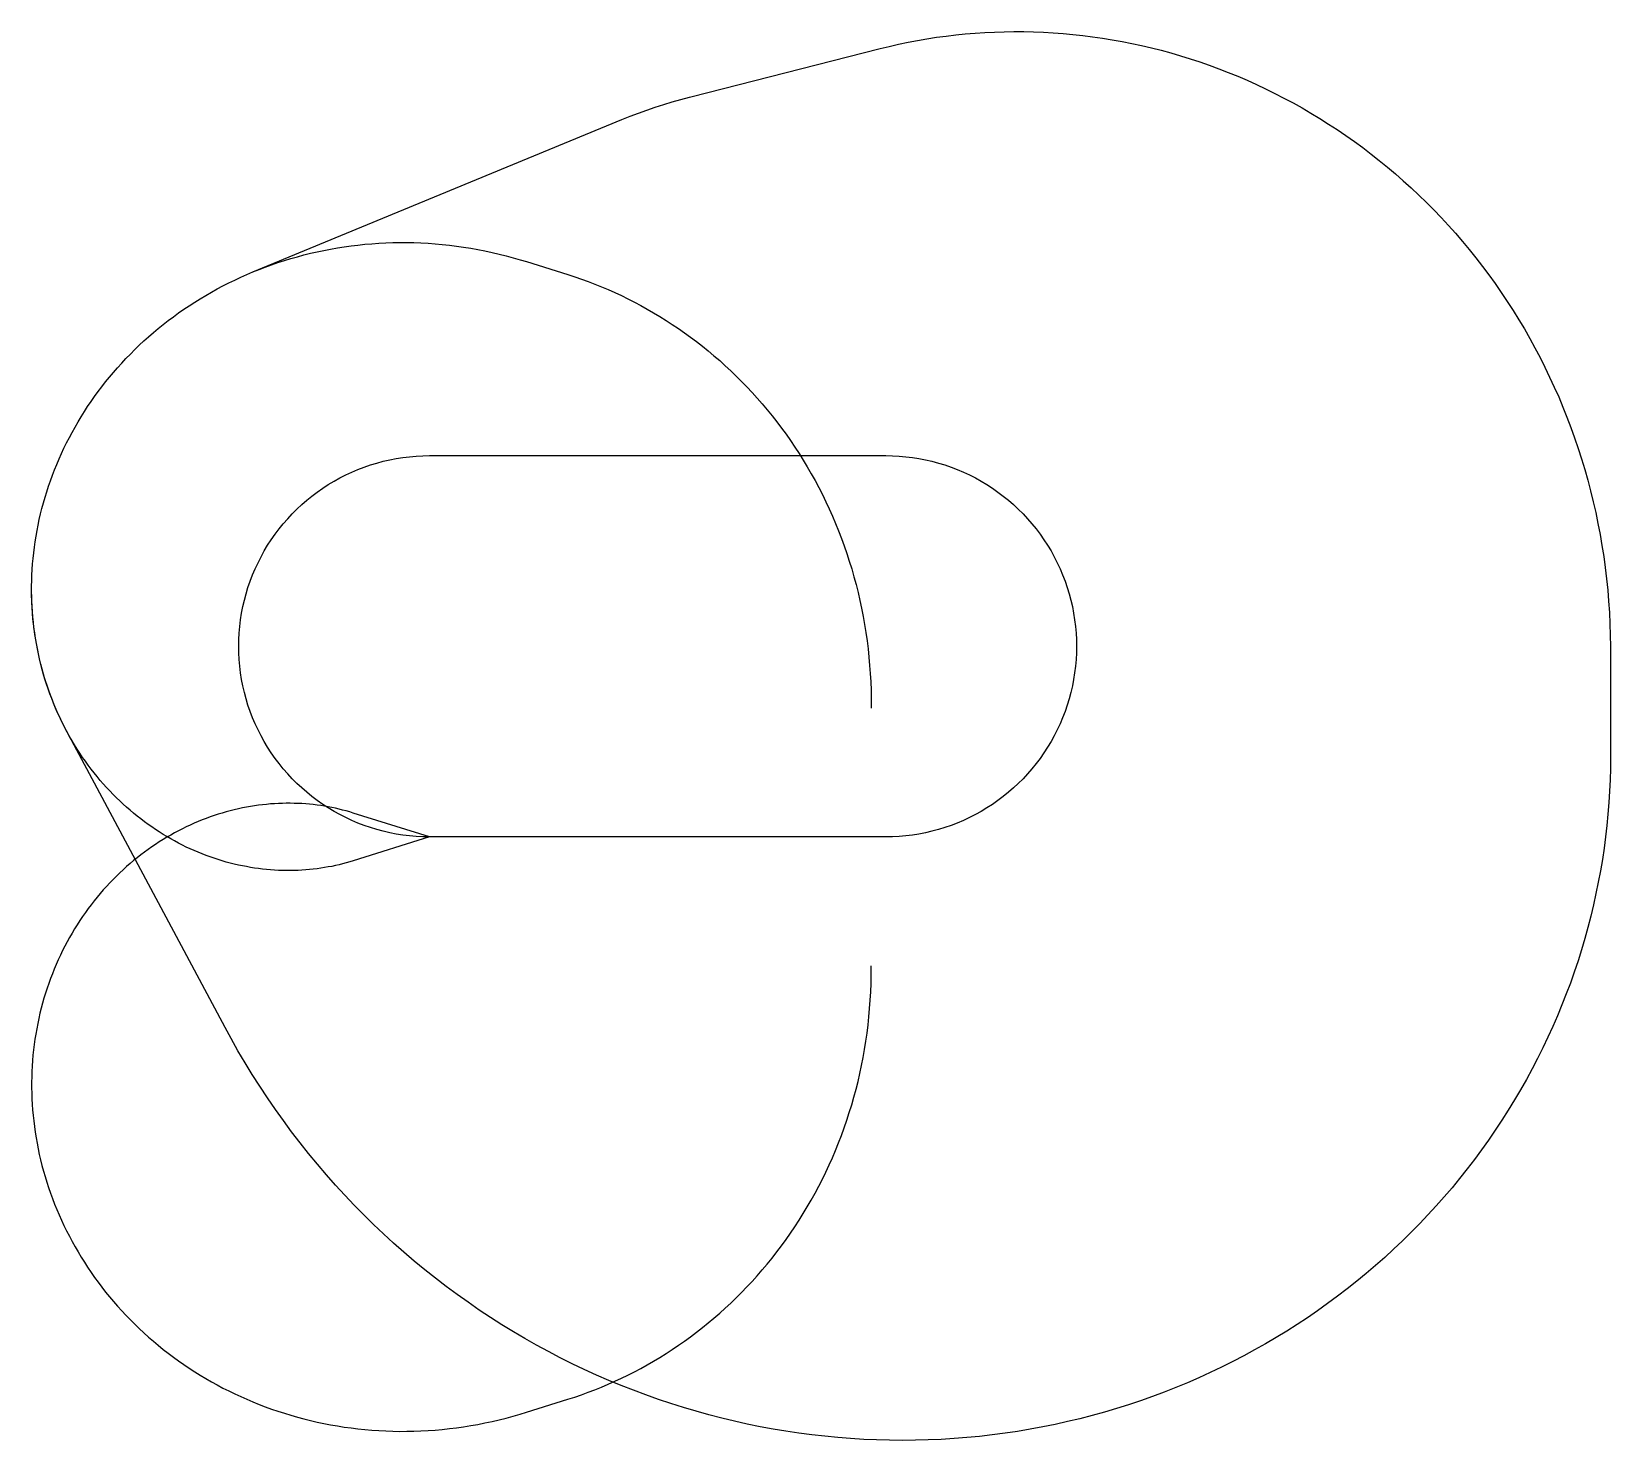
# Model space of a CAD drawing. Header units: metres. Extents: x -5992 to 17790, y -9092 to 12133.
import ezdxf

# ---------------------------------------------------------------- set-up
doc = ezdxf.new("R2010")
doc.units = ezdxf.units.M

msp = doc.modelspace()

# ---------------------------------------------------------------- linework, layer by layer
at = {"layer": 'NorminalTrack', "color": 1}
msp.add_lwpolyline([(0, 0), (0, 0), (-100, 2), (-200, 7), (-300, 16), (-400, 28), (-499, 44), (-597, 63), (-695, 85), (-792, 111), (-888, 141), (-982, 173), (-1076, 209), (-1168, 248), (-1259, 291), (-1348, 336), (-1436, 385), (-1522, 436), (-1606, 491), (-1688, 549), (-1768, 609), (-1846, 672), (-1922, 738), (-1995, 806), (-2066, 877), (-2134, 950), (-2200, 1026), (-2263, 1104), (-2324, 1184), (-2381, 1266), (-2436, 1350), (-2487, 1436), (-2536, 1524), (-2581, 1613), (-2624, 1704), (-2663, 1796), (-2699, 1890), (-2732, 1985), (-2761, 2080), (-2787, 2177), (-2809, 2275), (-2828, 2373), (-2844, 2472), (-2856, 2572), (-2865, 2672), (-2870, 2772), (-2872, 2872), (-2870, 2972), (-2865, 3072), (-2856, 3172), (-2844, 3272), (-2828, 3371), (-2809, 3469), (-2787, 3567), (-2761, 3664), (-2732, 3760), (-2699, 3854), (-2663, 3948), (-2624, 4040), (-2581, 4131), (-2536, 4220), (-2487, 4308), (-2436, 4394), (-2381, 4478), (-2324, 4560), (-2263, 4640), (-2200, 4718), (-2134, 4794), (-2066, 4867), (-1995, 4938), (-1922, 5006), (-1846, 5072), (-1768, 5135), (-1688, 5196), (-1606, 5253), (-1522, 5308), (-1436, 5359), (-1348, 5408), (-1259, 5454), (-1168, 5496), (-1076, 5535), (-982, 5571), (-888, 5604), (-792, 5633), (-695, 5659), (-597, 5681), (-499, 5701), (-400, 5716), (-300, 5728), (-200, 5737), (-100, 5742), (0, 5744), (0, 5744), (6876, 5744), (6876, 5744), (6977, 5742), (7077, 5737), (7177, 5728), (7276, 5716), (7375, 5701), (7473, 5681), (7571, 5659), (7668, 5633), (7764, 5604), (7859, 5571), (7952, 5535), (8045, 5496), (8135, 5454), (8225, 5408), (8312, 5359), (8398, 5308), (8482, 5253), (8565, 5196), (8645, 5135), (8722, 5072), (8798, 5006), (8871, 4938), (8942, 4867), (9011, 4794), (9076, 4718), (9140, 4640), (9200, 4560), (9257, 4478), (9312, 4394), (9364, 4308), (9412, 4220), (9458, 4131), (9500, 4040), (9539, 3948), (9575, 3854), (9608, 3760), (9637, 3664), (9663, 3567), (9686, 3469), (9705, 3371), (9720, 3272), (9733, 3172), (9741, 3072), (9747, 2972), (9748, 2872), (9747, 2772), (9741, 2672), (9733, 2572), (9720, 2472), (9705, 2373), (9686, 2275), (9663, 2177), (9637, 2080), (9608, 1985), (9575, 1890), (9539, 1796), (9500, 1704), (9458, 1613), (9412, 1524), (9364, 1436), (9312, 1350), (9257, 1266), (9200, 1184), (9140, 1104), (9076, 1026), (9011, 950), (8942, 877), (8871, 806), (8798, 738), (8722, 672), (8645, 609), (8565, 549), (8482, 491), (8398, 436), (8312, 385), (8225, 336), (8135, 291), (8045, 248), (7952, 209), (7859, 173), (7764, 141), (7668, 111), (7571, 85), (7473, 63), (7375, 44), (7276, 28), (7177, 16), (7077, 7), (6977, 2), (6876, 0), (0, 0)], dxfattribs=at)
at = {"layer": 'WindSpiral', "color": 5}
for points in [[(0, 0), (-1148, -360), (-1200, -376), (-1252, -391), (-1306, -405), (-1359, -419), (-1414, -431), (-1468, -443), (-1523, -453), (-1579, -463), (-1635, -472), (-1691, -480), (-1748, -487), (-1805, -493), (-1862, -498), (-1920, -502), (-1978, -505), (-2037, -506), (-2096, -507), (-2155, -507), (-2214, -506), (-2273, -504), (-2333, -501), (-2393, -497), (-2453, -491), (-2513, -485), (-2574, -477), (-2634, -469), (-2695, -459), (-2755, -448), (-2816, -437), (-2877, -424), (-2938, -409), (-2998, -394), (-3059, -378), (-3120, -360), (-3181, -342), (-3241, -322), (-3302, -301), (-3362, -279), (-3422, -256), (-3482, -231), (-3542, -206), (-3602, -179), (-3661, -152), (-3720, -123), (-3779, -93), (-3838, -61), (-3896, -29), (-3954, 4), (-4011, 39), (-4068, 75), (-4125, 112), (-4181, 150), (-4237, 189), (-4292, 229), (-4347, 271), (-4401, 313), (-4455, 357), (-4508, 402), (-4561, 447), (-4613, 494), (-4664, 542), (-4715, 591), (-4765, 641), (-4814, 693), (-4863, 745), (-4911, 798), (-4958, 852), (-5004, 908), (-5050, 964), (-5094, 1021), (-5138, 1080), (-5181, 1139), (-5223, 1199), (-5264, 1260), (-5304, 1322), (-5344, 1385), (-5382, 1449), (-5419, 1514), (-5455, 1579), (-5491, 1646), (-5525, 1713), (-5558, 1781), (-5590, 1850), (-5621, 1920), (-5651, 1991), (-5679, 2062), (-5707, 2134), (-5733, 2207), (-5759, 2280), (-5783, 2354), (-5805, 2429), (-5827, 2504), (-5847, 2580), (-5866, 2657), (-5884, 2734), (-5900, 2812), (-5915, 2890), (-5929, 2969), (-5942, 3048), (-5953, 3128), (-5962, 3208), (-5971, 3288), (-5978, 3369), (-5983, 3451), (-5988, 3532), (-5990, 3615), (-5992, 3697), (-5992, 3779), (-5990, 3862), (-5987, 3945), (-5983, 4029), (-5977, 4112), (-5969, 4196), (-5960, 4279), (-5950, 4363), (-5938, 4447), (-5925, 4531), (-5910, 4615), (-5893, 4699), (-5875, 4782), (-5856, 4866), (-5835, 4950), (-5813, 5033), (-5789, 5117), (-5763, 5200), (-5736, 5283), (-5707, 5366), (-5677, 5448), (-5645, 5531), (-5612, 5612), (-5578, 5694), (-5541, 5775), (-5504, 5856), (-5464, 5936), (-5423, 6016), (-5381, 6095), (-5337, 6174), (-5292, 6252), (-5245, 6330), (-5197, 6407), (-5147, 6484), (-5096, 6560), (-5043, 6635), (-4989, 6709), (-4933, 6783), (-4876, 6856), (-4818, 6928), (-4758, 6999), (-4697, 7069), (-4634, 7139), (-4570, 7207), (-4504, 7275), (-4437, 7342), (-4369, 7407), (-4300, 7472), (-4229, 7535), (-4157, 7598), (-4084, 7659), (-4009, 7720), (-3933, 7779), (-3856, 7837), (-3778, 7894), (-3698, 7949), (-3617, 8003), (-3535, 8056), (-3452, 8108), (-3368, 8159), (-3283, 8208), (-3197, 8255), (-3110, 8302), (-3021, 8346), (-2932, 8390), (-2841, 8432), (-2750, 8472), (-2658, 8511), (-2658, 8511), (2901, 10806), (3025, 10856), (3149, 10904), (3275, 10949), (3402, 10993), (3530, 11034), (3659, 11074), (3789, 11111), (3919, 11146), (3939, 11151), (6789, 11876), (6928, 11910), (7069, 11942), (7210, 11972), (7353, 11999), (7495, 12023), (7639, 12046), (7783, 12065), (7928, 12082), (8073, 12097), (8219, 12109), (8365, 12119), (8511, 12126), (8658, 12131), (8806, 12133), (8953, 12132), (9101, 12129), (9249, 12123), (9397, 12115), (9545, 12104), (9694, 12091), (9842, 12074), (9990, 12056), (10138, 12034), (10286, 12010), (10434, 11984), (10582, 11954), (10729, 11922), (10876, 11888), (11023, 11851), (11169, 11811), (11314, 11769), (11460, 11724), (11604, 11676), (11748, 11626), (11892, 11573), (12034, 11518), (12176, 11460), (12318, 11399), (12458, 11336), (12597, 11270), (12736, 11202), (12873, 11131), (13010, 11058), (13145, 10982), (13279, 10904), (13413, 10823), (13545, 10740), (13675, 10655), (13805, 10567), (13933, 10476), (14059, 10384), (14185, 10288), (14308, 10191), (14431, 10091), (14551, 9989), (14670, 9885), (14788, 9778), (14904, 9670), (15018, 9559), (15130, 9446), (15240, 9330), (15349, 9213), (15456, 9094), (15560, 8972), (15663, 8849), (15764, 8723), (15863, 8596), (15959, 8466), (16054, 8335), (16146, 8202), (16237, 8067), (16325, 7931), (16410, 7792), (16494, 7652), (16575, 7511), (16654, 7367), (16730, 7222), (16804, 7076), (16875, 6928), (16944, 6778), (17011, 6628), (17075, 6475), (17136, 6322), (17195, 6167), (17251, 6011), (17305, 5853), (17355, 5695), (17404, 5535), (17449, 5375), (17492, 5213), (17532, 5050), (17569, 4887), (17603, 4722), (17635, 4557), (17663, 4391), (17689, 4224), (17712, 4057), (17732, 3888), (17749, 3720), (17763, 3550), (17774, 3381), (17783, 3211), (17788, 3040), (17790, 2869), (17790, 2821), (17790, 1203), (17789, 1031), (17784, 860), (17777, 688), (17766, 517), (17753, 345), (17736, 173), (17717, 1), (17694, -170), (17669, -342), (17640, -513), (17608, -684), (17573, -854), (17536, -1025), (17495, -1194), (17451, -1364), (17404, -1532), (17355, -1701), (17302, -1868), (17246, -2035), (17187, -2201), (17125, -2366), (17060, -2531), (16993, -2694), (16922, -2857), (16848, -3018), (16772, -3179), (16692, -3338), (16610, -3496), (16525, -3653), (16437, -3809), (16346, -3963), (16252, -4116), (16156, -4268), (16056, -4418), (15954, -4566), (15850, -4713), (15742, -4858), (15632, -5002), (15519, -5144), (15404, -5284), (15286, -5422), (15165, -5558), (15042, -5692), (14917, -5825), (14788, -5955), (14658, -6083), (14525, -6210), (14390, -6334), (14252, -6455), (14112, -6575), (13970, -6692), (13825, -6807), (13679, -6920), (13530, -7030), (13379, -7137), (13226, -7243), (13071, -7345), (12914, -7445), (12755, -7543), (12594, -7637), (12431, -7729), (12267, -7819), (12101, -7905), (11933, -7989), (11763, -8070), (11592, -8148), (11419, -8223), (11244, -8296), (11068, -8365), (10891, -8431), (10712, -8494), (10532, -8555), (10351, -8612), (10168, -8666), (9985, -8717), (9800, -8765), (9614, -8809), (9427, -8851), (9239, -8889), (9051, -8924), (8861, -8956), (8671, -8984), (8480, -9009), (8288, -9031), (8096, -9050), (7903, -9065), (7709, -9077), (7515, -9085), (7321, -9090), (7127, -9092), (6932, -9090), (6737, -9085), (6542, -9076), (6346, -9064), (6151, -9049), (5956, -9030), (5761, -9008), (5566, -8982), (5371, -8953), (5177, -8921), (4983, -8885), (4789, -8845), (4596, -8803), (4403, -8756), (4211, -8707), (4019, -8653), (3828, -8597), (3638, -8537), (3449, -8474), (3261, -8407), (3073, -8337), (2887, -8264), (2702, -8187), (2517, -8107), (2334, -8023), (2153, -7937), (1972, -7847), (1793, -7753), (1615, -7657), (1439, -7557), (1265, -7454), (1092, -7348), (920, -7239), (751, -7127), (583, -7011), (417, -6893), (252, -6772), (90, -6647), (-70, -6520), (-228, -6389), (-384, -6256), (-538, -6120), (-690, -5981), (-840, -5839), (-987, -5694), (-1132, -5547), (-1274, -5397), (-1414, -5244), (-1551, -5089), (-1686, -4931), (-1819, -4770), (-1948, -4607), (-2075, -4442), (-2199, -4274), (-2320, -4104), (-2439, -3932), (-2555, -3757), (-2667, -3580), (-2777, -3401), (-2884, -3220), (-2987, -3036), (-3077, -2873), (-5467, 1600), (-5502, 1667), (-5535, 1735), (-5568, 1803), (-5600, 1872), (-5630, 1942), (-5660, 2013), (-5688, 2085), (-5715, 2157), (-5741, 2230), (-5766, 2303), (-5790, 2378), (-5812, 2453), (-5833, 2528), (-5853, 2604), (-5872, 2681), (-5889, 2758), (-5905, 2836), (-5920, 2915), (-5933, 2994), (-5945, 3073), (-5956, 3153), (-5965, 3233), (-5973, 3314), (-5980, 3395), (-5985, 3477), (-5989, 3558), (-5991, 3641), (-5992, 3723), (-5992, 3733)], [(0, 0), (-1148, -360), (-1200, -376), (-1252, -391), (-1306, -405), (-1359, -419), (-1414, -431), (-1468, -443), (-1523, -453), (-1579, -463), (-1635, -472), (-1691, -480), (-1748, -487), (-1805, -493), (-1862, -498), (-1920, -502), (-1978, -505), (-2037, -506), (-2096, -507), (-2155, -507), (-2214, -506), (-2273, -504), (-2333, -501), (-2393, -497), (-2453, -491), (-2513, -485), (-2574, -477), (-2634, -469), (-2695, -459), (-2755, -448), (-2816, -437), (-2877, -424), (-2938, -409), (-2998, -394), (-3059, -378), (-3120, -360), (-3181, -342), (-3241, -322), (-3302, -301), (-3362, -279), (-3422, -256), (-3482, -231), (-3542, -206), (-3602, -179), (-3661, -152), (-3720, -123), (-3779, -93), (-3838, -61), (-3896, -29), (-3954, 4), (-4011, 39), (-4068, 75), (-4125, 112), (-4181, 150), (-4237, 189), (-4292, 229), (-4347, 271), (-4401, 313), (-4455, 357), (-4508, 402), (-4561, 447), (-4613, 494), (-4664, 542), (-4715, 591), (-4765, 641), (-4814, 693), (-4863, 745), (-4911, 798), (-4958, 852), (-5004, 908), (-5050, 964), (-5094, 1021), (-5138, 1080), (-5181, 1139), (-5223, 1199), (-5264, 1260), (-5304, 1322), (-5344, 1385), (-5382, 1449), (-5419, 1514), (-5455, 1579), (-5491, 1646), (-5525, 1713), (-5558, 1781), (-5590, 1850), (-5621, 1920), (-5651, 1991), (-5679, 2062), (-5707, 2134), (-5733, 2207), (-5759, 2280), (-5783, 2354), (-5805, 2429), (-5827, 2504), (-5847, 2580), (-5866, 2657), (-5884, 2734), (-5900, 2812), (-5915, 2890), (-5929, 2969), (-5942, 3048), (-5953, 3128), (-5962, 3208), (-5971, 3288), (-5978, 3369), (-5983, 3451), (-5988, 3532), (-5990, 3615), (-5992, 3697), (-5992, 3779), (-5990, 3862), (-5987, 3945), (-5983, 4029), (-5977, 4112), (-5969, 4196), (-5960, 4279), (-5950, 4363), (-5938, 4447), (-5925, 4531), (-5910, 4615), (-5893, 4699), (-5875, 4782), (-5856, 4866), (-5835, 4950), (-5813, 5033), (-5789, 5117), (-5763, 5200), (-5736, 5283), (-5707, 5366), (-5677, 5448), (-5645, 5531), (-5612, 5612), (-5578, 5694), (-5541, 5775), (-5504, 5856), (-5464, 5936), (-5423, 6016), (-5381, 6095), (-5337, 6174), (-5292, 6252), (-5245, 6330), (-5197, 6407), (-5147, 6484), (-5096, 6560), (-5043, 6635), (-4989, 6709), (-4933, 6783), (-4876, 6856), (-4818, 6928), (-4758, 6999), (-4697, 7069), (-4634, 7139), (-4570, 7207), (-4504, 7275), (-4437, 7342), (-4369, 7407), (-4300, 7472), (-4229, 7535), (-4157, 7598), (-4084, 7659), (-4009, 7720), (-3933, 7779), (-3856, 7837), (-3778, 7894), (-3698, 7949), (-3617, 8003), (-3535, 8056), (-3452, 8108), (-3368, 8159), (-3283, 8208), (-3197, 8255), (-3110, 8302), (-3021, 8346), (-2932, 8390), (-2841, 8432), (-2750, 8472), (-2658, 8511), (-2565, 8549), (-2471, 8585), (-2376, 8619), (-2280, 8652), (-2184, 8683), (-2086, 8713), (-1988, 8741), (-1889, 8767), (-1790, 8792), (-1690, 8815), (-1589, 8836), (-1488, 8856), (-1386, 8874), (-1283, 8890), (-1180, 8904), (-1076, 8917), (-972, 8928), (-868, 8937), (-763, 8944), (-658, 8949), (-552, 8953), (-446, 8955), (-340, 8954), (-234, 8953), (-127, 8949), (-20, 8943), (87, 8935), (194, 8926), (301, 8914), (408, 8901), (516, 8886), (623, 8869), (730, 8850), (837, 8829), (944, 8806), (1051, 8781), (1157, 8755), (1263, 8726), (1369, 8695), (1461, 8667), (2087, 8471), (2189, 8438), (2291, 8403), (2392, 8366), (2493, 8328), (2593, 8287), (2693, 8245), (2793, 8201), (2892, 8155), (2990, 8107), (3088, 8057), (3185, 8006), (3281, 7952), (3377, 7897), (3472, 7840), (3566, 7782), (3659, 7721), (3752, 7659), (3843, 7595), (3934, 7529), (4024, 7462), (4113, 7393), (4200, 7322), (4287, 7249), (4373, 7175), (4457, 7099), (4540, 7022), (4623, 6943), (4704, 6862), (4783, 6780), (4862, 6696), (4939, 6610), (5015, 6523), (5089, 6435), (5162, 6345), (5234, 6253), (5304, 6160), (5373, 6066), (5440, 5970), (5506, 5873), (5570, 5775), (5632, 5675), (5693, 5574), (5752, 5471), (5810, 5368), (5866, 5263), (5920, 5157), (5972, 5050), (6023, 4941), (6072, 4832), (6119, 4722), (6164, 4610), (6208, 4497), (6249, 4384), (6289, 4269), (6326, 4154), (6362, 4038), (6396, 3920), (6428, 3802), (6457, 3684), (6485, 3564), (6511, 3444), (6534, 3323), (6556, 3201), (6576, 3079), (6593, 2956), (6608, 2833), (6621, 2709), (6632, 2585), (6641, 2460), (6648, 2335), (6653, 2209), (6655, 2083), (6655, 1957), (6655, 1940)], [(0, 0), (-1148, 360), (-1200, 376), (-1252, 391), (-1306, 405), (-1359, 419), (-1414, 431), (-1468, 443), (-1523, 453), (-1579, 463), (-1635, 472), (-1691, 480), (-1748, 487), (-1805, 493), (-1862, 498), (-1920, 502), (-1978, 505), (-2037, 506), (-2096, 507), (-2155, 507), (-2214, 506), (-2273, 504), (-2333, 501), (-2393, 497), (-2453, 491), (-2513, 485), (-2574, 477), (-2634, 469), (-2695, 459), (-2755, 448), (-2816, 437), (-2877, 424), (-2938, 409), (-2998, 394), (-3059, 378), (-3120, 360), (-3181, 342), (-3241, 322), (-3302, 301), (-3362, 279), (-3422, 256), (-3482, 231), (-3542, 206), (-3602, 179), (-3661, 152), (-3720, 123), (-3779, 93), (-3838, 61), (-3896, 29), (-3954, -4), (-4011, -39), (-4068, -75), (-4125, -112), (-4181, -150), (-4237, -189), (-4292, -229), (-4347, -271), (-4401, -313), (-4455, -357), (-4508, -402), (-4561, -447), (-4613, -494), (-4664, -542), (-4715, -591), (-4765, -641), (-4814, -693), (-4863, -745), (-4911, -798), (-4958, -852), (-5004, -908), (-5050, -964), (-5094, -1021), (-5138, -1080), (-5181, -1139), (-5223, -1199), (-5264, -1260), (-5304, -1322), (-5344, -1385), (-5382, -1449), (-5419, -1514), (-5455, -1579), (-5491, -1646), (-5525, -1713), (-5558, -1781), (-5590, -1850), (-5621, -1920), (-5651, -1991), (-5679, -2062), (-5707, -2134), (-5733, -2207), (-5759, -2280), (-5783, -2354), (-5805, -2429), (-5827, -2504), (-5847, -2580), (-5866, -2657), (-5884, -2734), (-5900, -2812), (-5915, -2890), (-5929, -2969), (-5942, -3048), (-5953, -3128), (-5962, -3208), (-5971, -3288), (-5978, -3369), (-5983, -3451), (-5988, -3532), (-5990, -3615), (-5992, -3697), (-5992, -3779), (-5990, -3862), (-5987, -3945), (-5983, -4029), (-5977, -4112), (-5969, -4196), (-5960, -4279), (-5950, -4363), (-5938, -4447), (-5925, -4531), (-5910, -4615), (-5893, -4699), (-5875, -4782), (-5856, -4866), (-5835, -4950), (-5813, -5033), (-5789, -5117), (-5763, -5200), (-5736, -5283), (-5707, -5366), (-5677, -5448), (-5645, -5531), (-5612, -5612), (-5578, -5694), (-5541, -5775), (-5504, -5856), (-5464, -5936), (-5423, -6016), (-5381, -6095), (-5337, -6174), (-5292, -6252), (-5245, -6330), (-5197, -6407), (-5147, -6484), (-5096, -6560), (-5043, -6635), (-4989, -6709), (-4933, -6783), (-4876, -6856), (-4818, -6928), (-4758, -6999), (-4697, -7069), (-4634, -7139), (-4570, -7207), (-4504, -7275), (-4437, -7342), (-4369, -7407), (-4300, -7472), (-4229, -7535), (-4157, -7598), (-4084, -7659), (-4009, -7720), (-3933, -7779), (-3856, -7837), (-3778, -7894), (-3698, -7949), (-3617, -8003), (-3535, -8056), (-3452, -8108), (-3368, -8159), (-3283, -8208), (-3197, -8255), (-3110, -8302), (-3021, -8346), (-2932, -8390), (-2841, -8432), (-2750, -8472), (-2658, -8511), (-2565, -8549), (-2471, -8585), (-2376, -8619), (-2280, -8652), (-2184, -8683), (-2086, -8713), (-1988, -8741), (-1889, -8767), (-1790, -8792), (-1690, -8815), (-1589, -8836), (-1488, -8856), (-1386, -8874), (-1283, -8890), (-1180, -8904), (-1076, -8917), (-972, -8928), (-868, -8937), (-763, -8944), (-658, -8949), (-552, -8953), (-446, -8955), (-340, -8954), (-234, -8953), (-127, -8949), (-20, -8943), (87, -8935), (194, -8926), (301, -8914), (408, -8901), (516, -8886), (623, -8869), (730, -8850), (837, -8829), (944, -8806), (1051, -8781), (1157, -8755), (1263, -8726), (1369, -8695), (1461, -8667), (2087, -8471), (2189, -8438), (2291, -8403), (2392, -8366), (2493, -8328), (2593, -8287), (2693, -8245), (2793, -8201), (2892, -8155), (2990, -8107), (3088, -8057), (3185, -8006), (3281, -7952), (3377, -7897), (3472, -7840), (3566, -7782), (3659, -7721), (3752, -7659), (3843, -7595), (3934, -7529), (4024, -7462), (4113, -7393), (4200, -7322), (4287, -7249), (4373, -7175), (4457, -7099), (4540, -7022), (4623, -6943), (4704, -6862), (4783, -6780), (4862, -6696), (4939, -6610), (5015, -6523), (5089, -6435), (5162, -6345), (5234, -6253), (5304, -6160), (5373, -6066), (5440, -5970), (5506, -5873), (5570, -5775), (5632, -5675), (5693, -5574), (5752, -5471), (5810, -5368), (5866, -5263), (5920, -5157), (5972, -5050), (6023, -4941), (6072, -4832), (6119, -4722), (6164, -4610), (6208, -4497), (6249, -4384), (6289, -4269), (6326, -4154), (6362, -4038), (6396, -3920), (6428, -3802), (6457, -3684), (6485, -3564), (6511, -3444), (6534, -3323), (6556, -3201), (6576, -3079), (6593, -2956), (6608, -2833), (6621, -2709), (6632, -2585), (6641, -2460), (6648, -2335), (6653, -2209), (6655, -2083), (6655, -1957), (6655, -1940)]]:
    msp.add_lwpolyline(points, dxfattribs=at)

doc.saveas('drawing.dxf')
